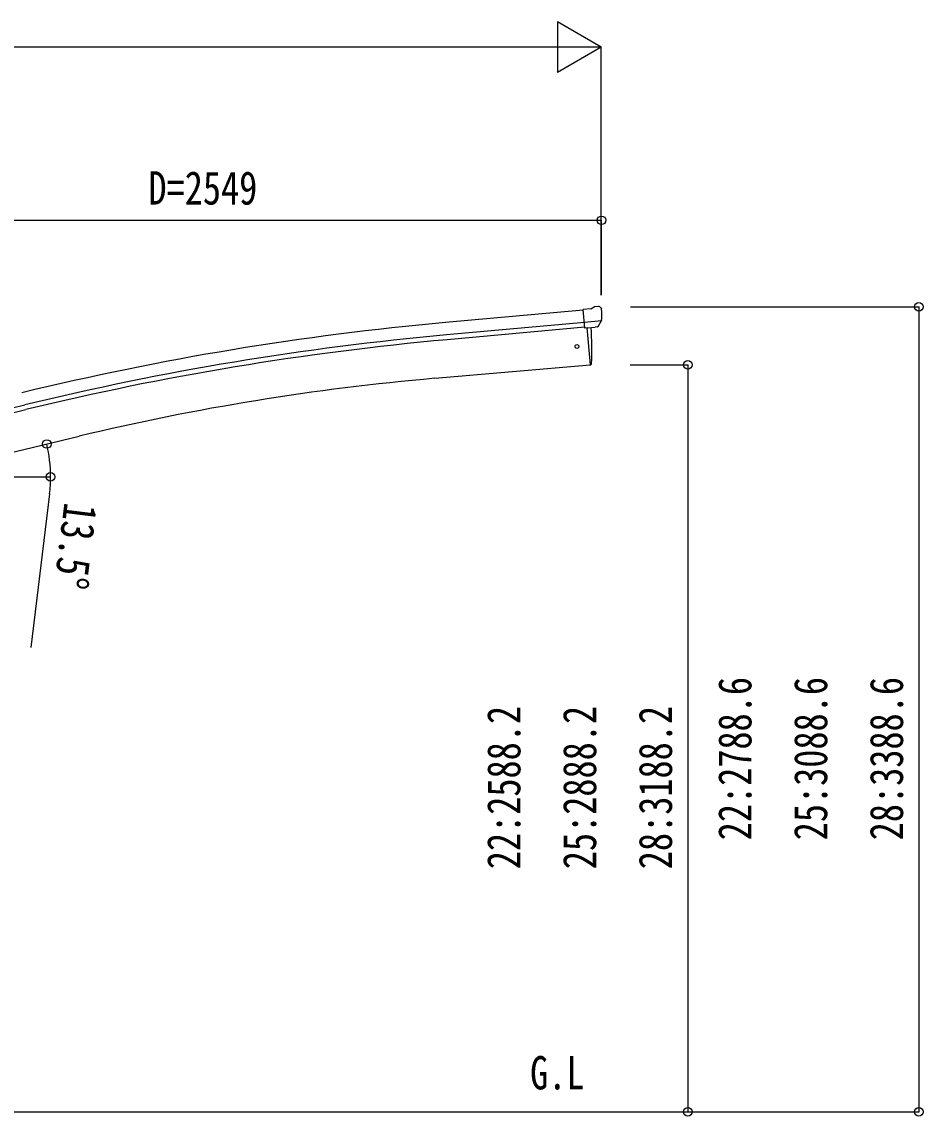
# Model space of a CAD drawing. Units: millimetres, scale not verified. Extents: x -14718 to 14718, y -10395 to 10395.
# Drawn here: x -7090 to -3970, y -4852 to -1061 of the extents above; entities that cross this region are included whole.
import ezdxf
from ezdxf.enums import TextEntityAlignment as Align

# ---------------------------------------------------------------- set-up
doc = ezdxf.new("R2010")
doc.units = ezdxf.units.MM
doc.header["$LTSCALE"] = 50
for name, color, linetype in [('0-2_USER1', 3, 'Continuous'), ('0-4_YKK_13', 4, 'Continuous'), ('0-5_YKK_A1', 4, 'Continuous'), ('0-6_YKK_D', 6, 'Continuous')]:
    doc.layers.add(name, color=color, linetype=linetype)
doc.styles.add('ＭＳ ゴシック', font='')
doc.styles.get('ＭＳ ゴシック').set_extended_font_data('MS Gothic')

msp = doc.modelspace()

# ---------------------------------------------------------------- linework, layer by layer
at = {"layer": '0-4_YKK_13'}
for p, q in [((-5093.27, -2046.95), (-5106.94, -2048.15)), ((-5119.89, -2055.31), (-5146.46, -2057.63)), ((-5140.8, -2122.29), (-5146.46, -2057.63)), ((-5119.89, -2055.31), (-5108.17, -2048.54)), ((-5084.14, -2052.71), (-5089.62, -2048.11)), ((-5083.07, -2054.75), (-5082.96, -2056.09)), ((-5083.6, -2097.6), (-5142.51, -2102.75)), ((-5130.84, -2121.42), (-5140.8, -2122.29)), ((-5133.83, -2121.68), (-5122.67, -2249.29)), ((-5097.24, -2118.48), (-5104.94, -2119.15)), ((-5094.85, -2117.08), (-5083.91, -2098.14)), ((-5122.67, -2249.29), (-5120.61, -2249.03))]:
    msp.add_line(p, q, dxfattribs=at)
for points in [[(-5130.84, -2121.42), (-5130.57, -2121.49), (-5105.2, -2119.27), (-5104.94, -2119.15)], [(-5083.52, -2096.96), (-5083.81, -2097.95), (-5083.91, -2098.14)]]:
    msp.add_lwpolyline(points, dxfattribs=at)
msp.add_circle((-5168.35, -2186.03), 6.5, dxfattribs=at)
for centre, radius, start, end in [((-5092.84, -2051.94), 5, 50.00648, 94.99352), ((-5106.67, -2051.14), 3, 95, 120), ((-5284.58, -2073.73), 202.4, 353.4085, 5), ((-6016.43, -2193.47), 900, 356.63919, 4.64986), ((-5120.97, -2246.06), 3, 277, 356.63919)]:
    msp.add_arc(centre, radius, start, end, dxfattribs=at)
for centre, major_axis, ratio, start_param, end_param in [((-5078.75, -2050.7), (-15.35, 3.44), 0.101033, 5.9751426, 5.9753737), ((-5086.07, -2055), (2.71, -1.31), 0.997474, 0.5366567, 1.3225652), ((-5097.5, -2115.49), (1.62, -2.54), 0.997631, 5.8041905, 5.8929484), ((-5097.57, -2115.38), (-3.5, 2.17), 0.650902, 2.1145521, 2.1873627), ((-5097.45, -2115.57), (1.62, -2.54), 0.997631, 5.965759, 6.7621801)]:
    msp.add_ellipse(centre, major_axis=major_axis, ratio=ratio, start_param=start_param, end_param=end_param, dxfattribs=at)
at = {"layer": '0-5_YKK_A1'}
for p, q in [((-5146.28, -2059.7), (-5623.59, -2102.97)), ((-5142.52, -2102.69), (-5619.7, -2145.96)), ((-5141.05, -2119.47), (-5618.18, -2162.73)), ((-5133.83, -2121.68), (-5122.67, -2249.29)), ((-5660.61, -2296.35), (-5122.67, -2249.29)), ((-7563.06, -2505.88), (-7080.06, -2388.36)), ((-7559.13, -2522.25), (-7076.07, -2404.73)), ((-7477.66, -2637.5), (-6891.98, -2496.89)), ((-7477.66, -4837.5), (-4868.15, -4837.5))]:
    msp.add_line(p, q, dxfattribs=at)
for centre, radius, start, end in [((-4718.89, -12092.9), 10030.81, 95.17465, 103.67464), ((-4718.89, -12092.9), 9987.65, 95.17465, 103.67464), ((-4718.89, -12092.9), 9970.81, 95.17465, 103.67464), ((-4926.99, -10681.67), 8417.35, 95.00001, 103.5)]:
    msp.add_arc(centre, radius, start, end, dxfattribs=at)
at = {"layer": '0-6_YKK_D'}
for p, q in [((-5084.58, -1148.95), (-5236.14, -1061.45)), ((-5236.14, -1061.45), (-5236.14, -1236.45)), ((-5259.58, -1148.95), (-10023.27, -1148.95)), ((-5084.58, -1148.95), (-5387.69, -1148.95)), ((-5084.58, -1148.95), (-5236.14, -1236.45)), ((-5084.58, -2008.39), (-5084.58, -1147.95)), ((-7632.69, -1748.95), (-5083.62, -1748.95)), ((-5083.62, -2008.55), (-5083.62, -1747.95)), ((-4982.66, -2048.95), (-3983.58, -2048.95)), ((-3984.58, -2048.95), (-3984.58, -4837.5)), ((-4983.66, -2249.29), (-4783.58, -2249.29)), ((-4784.58, -2249.29), (-4784.58, -4837.5)), ((-7376.66, -2637.5), (-6989.8, -2637.5)), ((-6994.44, -2696.89), (-7059.77, -3228.49)), ((-4983.66, -4837.5), (-4783.58, -4837.5)), ((-4982.66, -4837.5), (-3983.58, -4837.5))]:
    msp.add_line(p, q, dxfattribs=at)
for centre in [(-5083.62, -1748.95), (-3984.58, -2048.95), (-4784.58, -2249.29), (-7004.25, -2523.85), (-6990.8, -2637.5), (-4784.58, -4837.5), (-3984.58, -4837.5)]:
    msp.add_circle(centre, 14.88, dxfattribs=at)
for start, end in [(360, 13.5), (352.99335, 360)]:
    msp.add_arc((-7477.66, -2637.5), 486.86, start, end, dxfattribs=at)

# ---------------------------------------------------------------- texts
at = {"layer": '0-2_USER1', "style": 'ＭＳ ゴシック', "width": 0.8}
msp.add_text('G.L', height=115.5, dxfattribs=at).set_placement((-5330.5, -4794.5), align=Align.BOTTOM_LEFT)
at = {"layer": '0-6_YKK_D', "style": 'ＭＳ ゴシック', "width": 0.8}
msp.add_text('D=2549', height=115.5, dxfattribs=at).set_placement((-6652.15, -1728.95), align=Align.BOTTOM_LEFT)
for s, rotation, p in [('13.5°', 262.993, (-6977.03, -2719.18)), ('22:2788.6', 90, (-4529.58, -3896.82)), ('25:3088.6', 90, (-4267.08, -3896.82)), ('28:3388.6', 90, (-4004.58, -3896.82)), ('22:2588.2', 90, (-5329.58, -3996.99)), ('25:2888.2', 90, (-5067.08, -3996.99)), ('28:3188.2', 90, (-4804.58, -3996.99))]:
    msp.add_text(s, height=115.5, rotation=rotation, dxfattribs=at).set_placement(p, align=Align.BOTTOM_LEFT)

doc.saveas('drawing.dxf')
